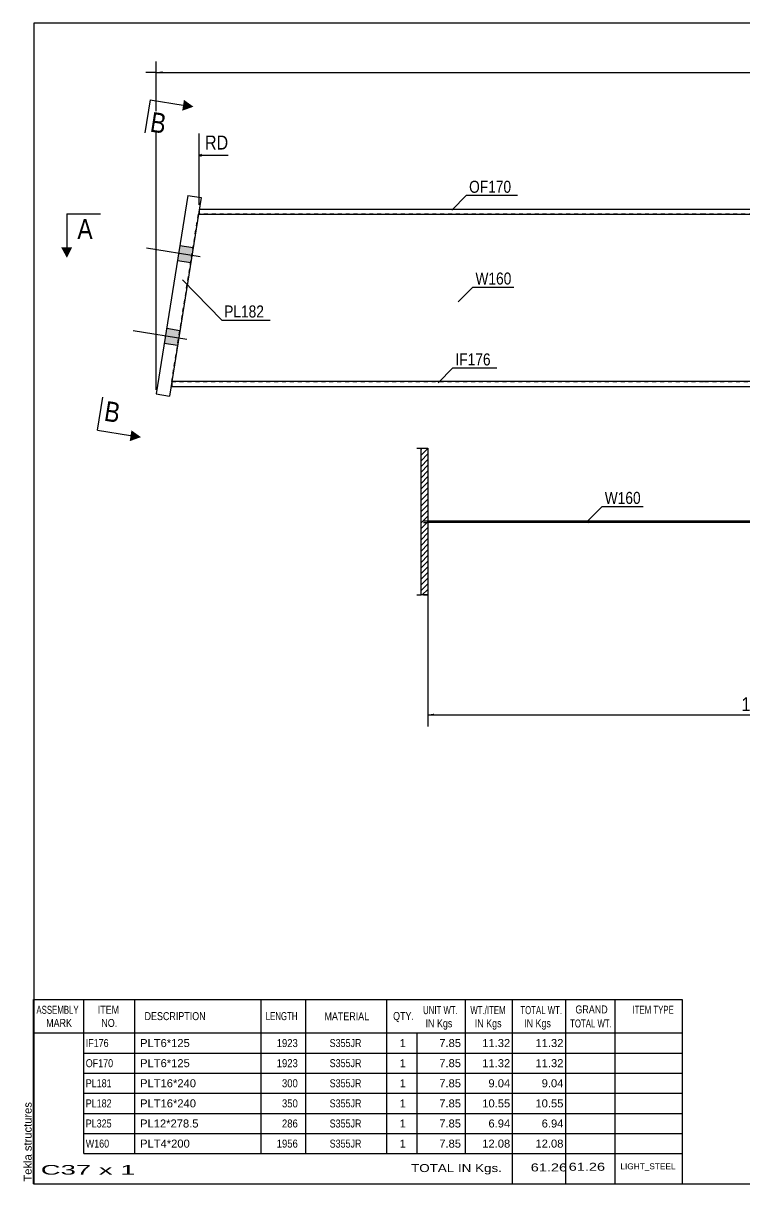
# Model space of a CAD drawing. Header units: millimetres. Extents: x -231 to 171, y -191 to 86.
# Drawn here: x -231.1 to -58.7, y -191.5 to 85.6 of the extents above; entities that cross this region are included whole.
import ezdxf

# ---------------------------------------------------------------- set-up
doc = ezdxf.new("R2010")
doc.units = ezdxf.units.MM
doc.linetypes.add('DXK_LINE_DOT1', pattern=[1.8814, 0.9407, -0.9407])
doc.styles.add('Arial', font='ARIAL.TTF', dxfattribs={"height": 0.2})
doc.styles.add('Arial Narrow', font='ARIALN.TTF', dxfattribs={"height": 0.2})

# ---------------------------------------------------------------- blocks, each defined once
blk = doc.blocks.new('Unknown-623536071-1209')
at = {"color": 5, "linetype": 'Continuous'}
for p, q in [((171.45, 85.55), (-228.55, 85.55)), ((-228.55, 85.55), (-228.55, -191.45)), ((171.45, -191.45), (171.45, 85.55)), ((-228.55, -191.45), (171.45, -191.45))]:
    blk.add_line(p, q, dxfattribs=at)
at = {"color": 174, "linetype": 'Continuous', "style": 'Arial'}
blk.add_text('Tekla structures', height=1.9102, rotation=90, dxfattribs=at).set_placement((-229.05, -190.95))
blk = doc.blocks.new('Bolt-623536071-1445 - 1431')
at = {"linetype": 'Continuous'}
for points in [[(-193.65, 32.4), (-194.22, 28.85), (-191.06, 28.35), (-190.49, 31.9)], [(-193.65, 32.4), (-194.22, 28.85), (-191.06, 28.35), (-190.49, 31.9)], [(-196.79, 12.65), (-197.36, 9.1), (-194.2, 8.59), (-193.63, 12.15)], [(-196.79, 12.65), (-197.36, 9.1), (-194.2, 8.59), (-193.63, 12.15)]]:
    blk.add_hatch(color=3, dxfattribs=at).paths.add_polyline_path(points)
at = {"color": 3, "linetype": 'Continuous'}
for p, q in [((-188.8, 29.81), (-201.64, 31.85)), ((-188.8, 29.81), (-201.64, 31.85)), ((-190.49, 31.9), (-193.65, 32.4)), ((-190.49, 31.9), (-193.65, 32.4)), ((-191.06, 28.35), (-194.22, 28.85)), ((-191.06, 28.35), (-194.22, 28.85)), ((-191.94, 10.06), (-204.78, 12.1)), ((-191.94, 10.06), (-204.78, 12.1)), ((-193.63, 12.15), (-196.79, 12.65)), ((-193.63, 12.15), (-196.79, 12.65)), ((-194.2, 8.59), (-197.36, 9.1)), ((-194.2, 8.59), (-197.36, 9.1))]:
    blk.add_line(p, q, dxfattribs=at)
blk = doc.blocks.new('Part-623536071-1451 - 1431')
at = {"color": 7, "linetype": 'DXK_LINE_DOT1'}
for p, q in [((-195.57, 0), (-189.2, 40)), ((-68.42, 40), (-189.05, 40)), ((121.99, 40), (-68.32, 40)), ((121.99, 40), (115.63, 0)), ((-195.57, 0), (-68.42, 0)), ((-68.32, 0), (115.47, 0))]:
    blk.add_line(p, q, dxfattribs=at)
at = {"color": 2, "linetype": 'Continuous'}
for p, q in [((-189.05, 40), (-189.2, 40)), ((115.47, 0), (115.63, 0))]:
    blk.add_line(p, q, dxfattribs=at)
blk = doc.blocks.new('Part-623536071-1495 - 1431')
at = {"color": 2, "linetype": 'Continuous'}
for p, q in [((-191.74, 44.45), (-199.27, -2.95)), ((-191.74, 44.45), (-188.58, 43.95)), ((-188.58, 43.95), (-196.11, -3.45)), ((-199.27, -2.95), (-196.11, -3.45))]:
    blk.add_line(p, q, dxfattribs=at)
blk = doc.blocks.new('Part-623536071-1522 - 1431')
at = {"color": 2, "linetype": 'Continuous'}
for p, q in [((-68.42, 0), (-195.57, 0)), ((-195.57, 0), (-195.57, -1.2)), ((115.47, 0), (-68.32, 0)), ((115.47, -1), (115.47, 0)), ((-195.57, -1.2), (-68.42, -1.2)), ((-68.32, -1.2), (115.43, -1.2))]:
    blk.add_line(p, q, dxfattribs=at)
at = {"color": 7, "linetype": 'DXK_LINE_DOT1'}
for p, q in [((115.43, -1.2), (115.47, -1.2)), ((115.47, -1.2), (115.47, -1))]:
    blk.add_line(p, q, dxfattribs=at)
blk = doc.blocks.new('Part-623536071-1544 - 1431')
at = {"color": 7, "linetype": 'DXK_LINE_DOT1'}
for q in [(-189.01, 41.2), (-189.05, 41)]:
    blk.add_line((-189.05, 41.2), q, dxfattribs=at)
at = {"color": 2, "linetype": 'Continuous'}
for p, q in [((-189.05, 41), (-189.05, 40)), ((-189.05, 40), (-68.42, 40)), ((-189.01, 41.2), (-68.42, 41.2)), ((-68.32, 41.2), (121.99, 41.2)), ((-68.32, 40), (121.99, 40)), ((121.99, 40), (121.99, 41.2))]:
    blk.add_line(p, q, dxfattribs=at)
blk = doc.blocks.new('Part-623536071-1307 - 1282')
at = {"linetype": 'Continuous'}
h = blk.add_hatch(dxfattribs=at)
h.set_pattern_fill('', scale=0.3, style=0, pattern_type=0)
h.set_pattern_definition([(45, (57.9699, -33.2186), (-0.673519, 0.673519), [])])
h.paths.add_polyline_path([(57.97, -33.62), (57.97, -33.22), (-134.42, -33.22), (-134.42, -33.62)])
at = {"color": 7, "linetype": 'DXK_LINE_DOT1'}
for p, q in [((-135.42, -33.22), (-134.42, -33.22)), ((56.96, -33.22), (57.97, -33.22)), ((-135.42, -33.62), (-134.42, -33.62)), ((56.96, -33.62), (57.97, -33.62))]:
    blk.add_line(p, q, dxfattribs=at)
at = {"color": 2, "linetype": 'Continuous'}
for p, q in [((-134.42, -33.62), (-134.42, -33.22)), ((-134.42, -33.22), (57.97, -33.22)), ((57.97, -33.22), (57.97, -33.62)), ((57.97, -33.62), (-134.42, -33.62))]:
    blk.add_line(p, q, dxfattribs=at)
blk = doc.blocks.new('Part-623536071-1330 - 1282')
at = {"linetype": 'Continuous'}
h = blk.add_hatch(dxfattribs=at)
h.set_pattern_fill('', scale=0.3, style=0, pattern_type=0)
h.set_pattern_definition([(45, (-134.41515, -15.9186), (-0.67352, 0.67352), [])])
h.paths.add_polyline_path([(-134.42, -50.92), (-134.42, -15.92), (-136.04, -15.92), (-136.04, -50.92)])
at = {"color": 2, "linetype": 'Continuous'}
for p, q in [((-137.04, -15.92), (-136.04, -15.92)), ((-136.04, -50.92), (-136.04, -15.92)), ((-136.04, -15.92), (-134.42, -15.92)), ((-134.42, -15.92), (-134.42, -50.92)), ((-137.04, -50.92), (-136.04, -50.92)), ((-134.42, -50.92), (-136.04, -50.92))]:
    blk.add_line(p, q, dxfattribs=at)
at = {"color": 7, "linetype": 'DXK_LINE_DOT1'}
for p, q in [((-135.42, -15.92), (-134.42, -15.92)), ((-135.42, -50.92), (-134.42, -50.92))]:
    blk.add_line(p, q, dxfattribs=at)
blk = doc.blocks.new('StraightDimension-623536071-1579 - 1431')
at = {"linetype": 'Continuous'}
blk.add_hatch(color=4, dxfattribs=at).paths.add_polyline_path([(50.18, 53.35), (51.68, 53.1), (50.18, 52.85)])
at = {"color": 4, "linetype": 'Continuous'}
for p, q in [((51.68, 19.55), (51.68, 58.35)), ((40.02, 53.1), (51.68, 53.1))]:
    blk.add_line(p, q, dxfattribs=at)
at = {"color": 0, "linetype": 'Continuous'}
blk.add_wipeout([(-181.39, 54.7), (-181.39, 59.6), (-188.33, 59.6), (-188.33, 54.7)], dxfattribs=at)
at = {"color": 4, "linetype": 'Continuous'}
for p, q in [((-189.01, 42.2), (-189.01, 59.25)), ((-188.51, 54.25), (-189.01, 54)), ((-188.51, 53.75), (-189.01, 54)), ((-182.09, 54), (-189.01, 54))]:
    blk.add_line(p, q, dxfattribs=at)
at = {"color": 4, "linetype": 'Continuous', "style": 'Arial Narrow'}
blk.add_text('RD', height=3.34, dxfattribs=at).set_placement((-187.63, 55.4))
at = {"color": 0}
blk.add_wipeout([(50.81, 54.15), (50.81, 59.05), (40.88, 59.05), (40.88, 54.15)], dxfattribs=at)
at = {"color": 4, "style": 'Arial Narrow'}
blk.add_text('1571', height=3.34, dxfattribs=at).set_placement((41.58, 54.85))
blk = doc.blocks.new('StraightDimension-623536071-1621 - 1431')
at = {"linetype": 'Continuous'}
for points in [[(-197.77, 73.57), (-199.27, 73.82), (-197.77, 74.07)], [(124.27, 74.07), (125.77, 73.82), (124.27, 73.57)]]:
    blk.add_hatch(color=4, dxfattribs=at).paths.add_polyline_path(points)
at = {"color": 4, "linetype": 'Continuous'}
for p, q in [((-199.27, -1.95), (-199.27, 76.42)), ((125.77, 44.45), (125.77, 76.42)), ((-199.27, 73.82), (-201.77, 73.82)), ((-199.27, 73.82), (125.77, 73.82)), ((125.77, 73.82), (128.27, 73.82))]:
    blk.add_line(p, q, dxfattribs=at)
at = {"color": 0}
blk.add_wipeout([(-31.78, 73.97), (-31.78, 78.87), (-41.72, 78.87), (-41.72, 73.97)], dxfattribs=at)
at = {"color": 4, "style": 'Arial Narrow'}
blk.add_text('1993', height=3.34, dxfattribs=at).set_placement((-41.02, 74.67))
blk = doc.blocks.new('StraightDimension-623536071-1369 - 1282')
at = {"linetype": 'Continuous'}
for points in [[(-132.92, -79.76), (-134.42, -79.51), (-132.92, -79.26)], [(22.52, -79.26), (24.02, -79.51), (22.52, -79.76)]]:
    blk.add_hatch(color=4, dxfattribs=at).paths.add_polyline_path(points)
at = {"color": 4, "linetype": 'Continuous'}
for p, q in [((-134.42, -49.42), (-134.42, -82.31)), ((24.02, -55.87), (24.02, -82.31)), ((-134.42, -79.51), (24.02, -79.51))]:
    blk.add_line(p, q, dxfattribs=at)
at = {"color": 0}
blk.add_wipeout([(-50.23, -79.36), (-50.23, -74.46), (-60.16, -74.46), (-60.16, -79.36)], dxfattribs=at)
at = {"color": 4, "style": 'Arial Narrow'}
blk.add_text('1584', height=3.34, dxfattribs=at).set_placement((-59.46, -78.66))
blk = doc.blocks.new('CBS_BOM-623536071-2230')
at = {"color": 7, "linetype": 'Continuous'}
for p, q in [((-228.58, -155.48), (-228.58, -147.48)), ((-228.58, -147.48), (-73.66, -147.48)), ((-216.58, -155.48), (-216.58, -147.48)), ((-204.39, -155.48), (-204.39, -147.48)), ((-174.23, -155.48), (-174.23, -147.48)), ((-163.55, -155.48), (-163.55, -147.48)), ((-144.23, -155.48), (-144.23, -147.48)), ((-125.43, -155.48), (-125.43, -147.48)), ((-114.22, -155.48), (-114.22, -147.48)), ((-101.43, -155.48), (-101.43, -147.48)), ((-89.68, -155.48), (-89.68, -147.48)), ((-73.66, -147.48), (-73.66, -155.47)), ((-228.58, -155.48), (-73.66, -155.48)), ((-228.58, -160.28), (-228.58, -155.48)), ((-216.58, -160.28), (-216.58, -155.48)), ((-204.39, -160.28), (-204.39, -155.48)), ((-174.23, -160.28), (-174.23, -155.48)), ((-163.55, -160.28), (-163.55, -155.48)), ((-144.23, -160.28), (-144.23, -155.48)), ((-136.97, -160.28), (-136.97, -155.48)), ((-125.43, -160.28), (-125.43, -155.48)), ((-114.22, -160.28), (-114.22, -155.48)), ((-101.43, -160.28), (-101.43, -155.48)), ((-89.66, -160.28), (-89.66, -155.48)), ((-73.66, -155.48), (-73.66, -160.28)), ((-228.58, -165.08), (-228.58, -160.28)), ((-216.58, -160.28), (-73.66, -160.28)), ((-216.58, -165.08), (-216.58, -160.28)), ((-204.39, -165.08), (-204.39, -160.28)), ((-174.23, -165.08), (-174.23, -160.28)), ((-163.55, -165.08), (-163.55, -160.28)), ((-144.23, -165.08), (-144.23, -160.28)), ((-136.97, -165.08), (-136.97, -160.28)), ((-125.43, -165.08), (-125.43, -160.28)), ((-114.22, -165.08), (-114.22, -160.28)), ((-101.43, -165.08), (-101.43, -160.28)), ((-89.66, -165.08), (-89.66, -160.28)), ((-73.66, -160.28), (-73.66, -165.08)), ((-228.58, -169.88), (-228.58, -165.08)), ((-216.58, -165.08), (-73.66, -165.08)), ((-216.58, -169.88), (-216.58, -165.08)), ((-204.39, -169.88), (-204.39, -165.08)), ((-174.23, -169.88), (-174.23, -165.08)), ((-163.55, -169.88), (-163.55, -165.08)), ((-144.23, -169.88), (-144.23, -165.08)), ((-136.97, -169.88), (-136.97, -165.08)), ((-125.43, -169.88), (-125.43, -165.08)), ((-114.22, -169.88), (-114.22, -165.08)), ((-101.43, -169.88), (-101.43, -165.08)), ((-89.66, -169.88), (-89.66, -165.08)), ((-73.66, -165.08), (-73.66, -169.88)), ((-228.58, -174.68), (-228.58, -169.88)), ((-216.58, -169.88), (-73.66, -169.88)), ((-216.58, -174.68), (-216.58, -169.88)), ((-204.39, -174.68), (-204.39, -169.88)), ((-174.23, -174.68), (-174.23, -169.88)), ((-163.55, -174.68), (-163.55, -169.88)), ((-144.23, -174.68), (-144.23, -169.88)), ((-136.97, -174.68), (-136.97, -169.88)), ((-125.43, -174.68), (-125.43, -169.88)), ((-114.22, -174.68), (-114.22, -169.88)), ((-101.43, -174.68), (-101.43, -169.88)), ((-89.66, -174.68), (-89.66, -169.88)), ((-73.66, -169.88), (-73.66, -174.68)), ((-228.58, -179.48), (-228.58, -174.68)), ((-216.58, -174.68), (-73.66, -174.68)), ((-216.58, -179.48), (-216.58, -174.68)), ((-204.39, -179.48), (-204.39, -174.68)), ((-174.23, -179.48), (-174.23, -174.68)), ((-163.55, -179.48), (-163.55, -174.68)), ((-144.23, -179.48), (-144.23, -174.68)), ((-136.97, -179.48), (-136.97, -174.68)), ((-125.43, -179.48), (-125.43, -174.68)), ((-114.22, -179.48), (-114.22, -174.68)), ((-101.43, -179.48), (-101.43, -174.68)), ((-89.66, -179.48), (-89.66, -174.68)), ((-73.66, -174.68), (-73.66, -179.48)), ((-228.58, -184.28), (-228.58, -179.48)), ((-216.58, -179.48), (-73.66, -179.48)), ((-216.58, -184.28), (-216.58, -179.48)), ((-204.39, -184.28), (-204.39, -179.48)), ((-174.23, -184.28), (-174.23, -179.48)), ((-163.55, -184.28), (-163.55, -179.48)), ((-144.23, -184.28), (-144.23, -179.48)), ((-136.97, -184.28), (-136.97, -179.48)), ((-125.43, -184.28), (-125.43, -179.48)), ((-114.22, -184.28), (-114.22, -179.48)), ((-101.43, -184.28), (-101.43, -179.48)), ((-89.66, -184.28), (-89.66, -179.48)), ((-73.66, -179.48), (-73.66, -184.28)), ((-228.58, -191.48), (-228.58, -184.3)), ((-216.58, -184.28), (-73.66, -184.28)), ((-114.22, -191.48), (-114.22, -184.3)), ((-101.43, -191.48), (-101.43, -184.3)), ((-89.63, -191.48), (-89.63, -184.3)), ((-73.66, -184.28), (-73.66, -191.48)), ((-228.58, -191.48), (-73.66, -191.48))]:
    blk.add_line(p, q, dxfattribs=at)
at = {"color": 3, "linetype": 'Continuous', "style": 'Arial'}
for s, height, width, p in [('ASSEMBLY', 1.91, 0.7, (-227.9, -150.9)), ('ITEM', 1.91, 0.8, (-213.25, -150.9)), ('UNIT WT.', 1.91, 0.7, (-135.54, -150.98)), ('WT./ITEM', 1.91, 0.7, (-124.25, -150.98)), ('TOTAL WT.', 1.91, 0.7, (-112.31, -150.98)), ('GRAND', 1.91, 0.8, (-99.16, -150.82)), ('ITEM TYPE', 1.91, 0.7, (-85.52, -150.9)), ('MARK', 1.91, 0.8, (-225.58, -154.04)), ('NO.', 1.91, 0.8, (-212.4, -154.04)), ('DESCRIPTION', 1.9102, 0.8, (-202.07, -152.41)), ('LENGTH', 1.91, 0.7, (-173.12, -152.41)), ('MATERIAL', 1.91, 0.8, (-159.1, -152.45)), ('QTY.', 1.91, 0.8, (-142.71, -152.38)), ('IN Kgs', 1.91, 0.8, (-134.96, -154.12)), ('IN Kgs', 1.91, 0.8, (-123.21, -154.12)), ('IN Kgs', 1.91, 0.8, (-111.42, -154.12)), ('TOTAL WT.', 1.91, 0.7, (-100.42, -154.16))]:
    blk.add_text(s, height=height, dxfattribs=dict(at, width=width)).set_placement(p)
at = {"color": 7, "linetype": 'Continuous', "style": 'Arial'}
for s, width, p in [('IF176', 0.8, (-216.12, -158.84)), ('1923', 0.85, (-170.51, -158.84)), ('S355JR', 0.8, (-157.86, -158.84)), ('OF170', 0.8, (-216.12, -163.64)), ('1923', 0.85, (-170.51, -163.64)), ('S355JR', 0.8, (-157.86, -163.64)), ('PL181', 0.8, (-216.12, -168.44)), ('300', 0.85, (-169.25, -168.44)), ('S355JR', 0.8, (-157.86, -168.44)), ('PL182', 0.8, (-216.12, -173.24)), ('350', 0.85, (-169.25, -173.24)), ('S355JR', 0.8, (-157.86, -173.24)), ('PL325', 0.8, (-216.12, -178.04)), ('286', 0.85, (-169.25, -178.04)), ('S355JR', 0.8, (-157.86, -178.04)), ('W160', 0.8, (-216.12, -182.84)), ('1956', 0.85, (-170.51, -182.84)), ('S355JR', 0.8, (-157.86, -182.84))]:
    blk.add_text(s, height=1.91, dxfattribs=dict(at, width=width)).set_placement(p)
for s, p in [('PLT6*125', (-203.14, -158.84)), ('1', (-141.14, -158.84)), ('7.85', (-131.68, -158.84)), ('11.32', (-121.41, -158.84)), ('11.32', (-108.7, -158.84)), ('PLT6*125', (-203.14, -163.64)), ('1', (-141.14, -163.64)), ('7.85', (-131.68, -163.64)), ('11.32', (-121.41, -163.64)), ('11.32', (-108.7, -163.64)), ('PLT16*240', (-203.14, -168.44)), ('1', (-141.14, -168.44)), ('7.85', (-131.68, -168.44)), ('9.04', (-119.93, -168.44)), ('9.04', (-107.22, -168.44)), ('PLT16*240', (-203.14, -173.24)), ('1', (-141.14, -173.24)), ('7.85', (-131.68, -173.24)), ('10.55', (-121.41, -173.24)), ('10.55', (-108.7, -173.24)), ('PL12*278.5', (-203.14, -178.04)), ('1', (-141.14, -178.04)), ('7.85', (-131.68, -178.04)), ('6.94', (-119.93, -178.04)), ('6.94', (-107.22, -178.04)), ('PLT4*200', (-203.14, -182.84)), ('1', (-141.14, -182.84)), ('7.85', (-131.68, -182.84)), ('12.08', (-121.41, -182.84)), ('12.08', (-108.7, -182.84))]:
    blk.add_text(s, height=1.91, dxfattribs=at).set_placement(p)
at = {"color": 6, "linetype": 'Continuous', "style": 'Arial'}
for s, height, width, p in [('C37 x 1', 2.292, 2.05, (-226.86, -189.29)), ('TOTAL IN Kgs.', 1.9102, 1.2, (-138.42, -188.68)), ('61.26', 1.91, 1.3, (-109.83, -188.53)), ('61.26', 1.91, 1.3, (-100.76, -188.37))]:
    blk.add_text(s, height=height, dxfattribs=dict(at, width=width)).set_placement(p)
blk.add_text('LIGHT_STEEL', height=1.4135, dxfattribs=at).set_placement((-88.41, -188.02))
blk = doc.blocks.new('Mark-623536071-1447 - 1431')
at = {"color": 0}
blk.add_wipeout([(-114.44, 23.18), (-114.44, 26.18), (-123.03, 26.18), (-123.03, 23.18)], dxfattribs=at)
blk.add_wipeout([(-114.44, 23.18), (-114.44, 26.18), (-123.03, 26.18), (-123.03, 23.18)], dxfattribs=at)
at = {"color": 7, "linetype": 'Continuous'}
for p, q in [((-127.16, 19.04), (-123.63, 22.58)), ((-123.63, 22.58), (-113.84, 22.58))]:
    blk.add_line(p, q, dxfattribs=at)
at = {"color": 3, "style": 'Arial Narrow'}
blk.add_text('W160', height=2.863, dxfattribs=at).set_placement((-123.03, 23.18))
blk = doc.blocks.new('SectionMark-623536071-1654 - 1431')
at = {"linetype": 'Continuous'}
for points in [[(-192.67, 67.26), (-190.39, 65.63), (-193.08, 64.66)], [(-205.21, -11.63), (-202.94, -13.25), (-205.62, -14.22)]]:
    blk.add_hatch(color=30, dxfattribs=at).paths.add_polyline_path(points)
at = {"color": 30, "linetype": 'Continuous'}
blk.add_line((-213.31, -11.61), (-205.41, -12.86), dxfattribs=at)
at = {"color": 0, "linetype": 'Continuous'}
for points in [[(-197.35, 59.14), (-196.56, 64.08), (-200.17, 64.65), (-200.95, 59.71)], [(-208.32, -9.87), (-207.54, -4.93), (-211.14, -4.36), (-211.93, -9.29)]]:
    blk.add_wipeout(points, dxfattribs=at)
at = {"color": 30, "linetype": 'Continuous'}
for p, q in [((-200.76, 67.28), (-202.02, 59.38)), ((-200.76, 67.28), (-192.86, 66.02)), ((-213.31, -11.61), (-212.05, -3.71))]:
    blk.add_line(p, q, dxfattribs=at)
at = {"color": 6, "linetype": 'Continuous', "style": 'Arial Narrow'}
for p in [(-200.95, 59.71), (-211.93, -9.29)]:
    blk.add_text('B', height=4.77, rotation=-9.0355, dxfattribs=at).set_placement(p)
blk = doc.blocks.new('Mark-623536071-1491 - 1431')
at = {"color": 0}
blk.add_wipeout([(-173.55, 15.31), (-173.55, 18.31), (-183.05, 18.31), (-183.05, 15.31)], dxfattribs=at)
blk.add_wipeout([(-173.55, 15.31), (-173.55, 18.31), (-183.05, 18.31), (-183.05, 15.31)], dxfattribs=at)
at = {"color": 7, "linetype": 'Continuous'}
for p, q in [((-193.03, 24.29), (-183.65, 14.71)), ((-183.65, 14.71), (-172.05, 14.71))]:
    blk.add_line(p, q, dxfattribs=at)
at = {"color": 3, "style": 'Arial Narrow'}
blk.add_text('PL182', height=2.863, dxfattribs=at).set_placement((-183.05, 15.31))
blk = doc.blocks.new('Mark-623536071-1518 - 1431')
at = {"color": 0}
blk.add_wipeout([(-119.4, 3.87), (-119.4, 6.87), (-127.81, 6.87), (-127.81, 3.87)], dxfattribs=at)
blk.add_wipeout([(-119.4, 3.87), (-119.4, 6.87), (-127.81, 6.87), (-127.81, 3.87)], dxfattribs=at)
at = {"color": 7, "linetype": 'Continuous'}
for p, q in [((-131.95, -0.26), (-128.41, 3.27)), ((-128.41, 3.27), (-117.9, 3.27))]:
    blk.add_line(p, q, dxfattribs=at)
at = {"color": 3, "style": 'Arial Narrow'}
blk.add_text('IF176', height=2.863, dxfattribs=at).set_placement((-127.81, 3.87))
blk = doc.blocks.new('Mark-623536071-1540 - 1431')
at = {"color": 0}
blk.add_wipeout([(-114.5, 45.08), (-114.5, 48.08), (-124.55, 48.08), (-124.55, 45.08)], dxfattribs=at)
blk.add_wipeout([(-114.5, 45.08), (-114.5, 48.08), (-124.55, 48.08), (-124.55, 45.08)], dxfattribs=at)
at = {"color": 7, "linetype": 'Continuous'}
for p, q in [((-128.69, 40.94), (-125.15, 44.48)), ((-125.15, 44.48), (-113, 44.48))]:
    blk.add_line(p, q, dxfattribs=at)
at = {"color": 3, "style": 'Arial Narrow'}
blk.add_text('OF170', height=2.863, dxfattribs=at).set_placement((-124.55, 45.08))
blk = doc.blocks.new('SectionMark-623536071-1656 - 1431')
at = {"linetype": 'Continuous'}
for points in [[(-219.37, 32.04), (-220.62, 29.54), (-221.99, 32.04)], [(161.78, 32.04), (160.53, 29.54), (159.16, 32.04)]]:
    blk.add_hatch(color=30, dxfattribs=at).paths.add_polyline_path(points)
at = {"color": 30, "linetype": 'Continuous'}
for p, q in [((-220.62, 40.04), (-220.62, 32.04)), ((160.53, 40.04), (160.53, 32.04))]:
    blk.add_line(p, q, dxfattribs=at)
at = {"color": 0, "linetype": 'Continuous'}
for points in [[(-214.46, 34.04), (-214.46, 39.04), (-218.12, 39.04), (-218.12, 34.04)], [(158.03, 34.04), (158.03, 39.04), (154.38, 39.04), (154.38, 34.04)]]:
    blk.add_wipeout(points, dxfattribs=at)
at = {"color": 30, "linetype": 'Continuous'}
for p, q in [((-220.62, 40.04), (-212.62, 40.04)), ((160.53, 40.04), (152.53, 40.04))]:
    blk.add_line(p, q, dxfattribs=at)
at = {"color": 6, "linetype": 'Continuous', "style": 'Arial Narrow'}
for p in [(-218.12, 34.04), (154.38, 34.04)]:
    blk.add_text('A', height=4.77, dxfattribs=at).set_placement(p)
blk = doc.blocks.new('Mark-623536071-1302 - 1282')
at = {"color": 0}
blk.add_wipeout([(-83.56, -29.19), (-83.56, -26.19), (-92.15, -26.19), (-92.15, -29.19)], dxfattribs=at)
blk.add_wipeout([(-83.56, -29.19), (-83.56, -26.19), (-92.15, -26.19), (-92.15, -29.19)], dxfattribs=at)
at = {"color": 7, "linetype": 'Continuous'}
for p, q in [((-96.28, -33.33), (-92.75, -29.79)), ((-92.75, -29.79), (-82.96, -29.79))]:
    blk.add_line(p, q, dxfattribs=at)
at = {"color": 3, "style": 'Arial Narrow'}
blk.add_text('W160', height=2.863, dxfattribs=at).set_placement((-92.15, -29.19))

msp = doc.modelspace()

# ---------------------------------------------------------------- block references
for name in ['Unknown-623536071-1209', 'Part-623536071-1495 - 1431', 'Part-623536071-1451 - 1431', 'Part-623536071-1544 - 1431', 'Bolt-623536071-1445 - 1431', 'Part-623536071-1522 - 1431', 'Part-623536071-1330 - 1282', 'Part-623536071-1307 - 1282', 'CBS_BOM-623536071-2230']:
    msp.add_blockref(name, (0, 0))

# ---------------------------------------------------------------- next in the draw order: block references
for name in ['StraightDimension-623536071-1579 - 1431', 'Mark-623536071-1302 - 1282', 'StraightDimension-623536071-1369 - 1282']:
    msp.add_blockref(name, (0, 0))

# ---------------------------------------------------------------- next in the draw order: block references
msp.add_blockref('StraightDimension-623536071-1621 - 1431', (0, 0))

# ---------------------------------------------------------------- next in the draw order: block references
for name in ['SectionMark-623536071-1654 - 1431', 'Mark-623536071-1540 - 1431', 'Mark-623536071-1447 - 1431', 'Mark-623536071-1518 - 1431']:
    msp.add_blockref(name, (0, 0))

# ---------------------------------------------------------------- next in the draw order: block references
for name in ['SectionMark-623536071-1656 - 1431', 'Mark-623536071-1491 - 1431']:
    msp.add_blockref(name, (0, 0))

doc.saveas('drawing.dxf')
